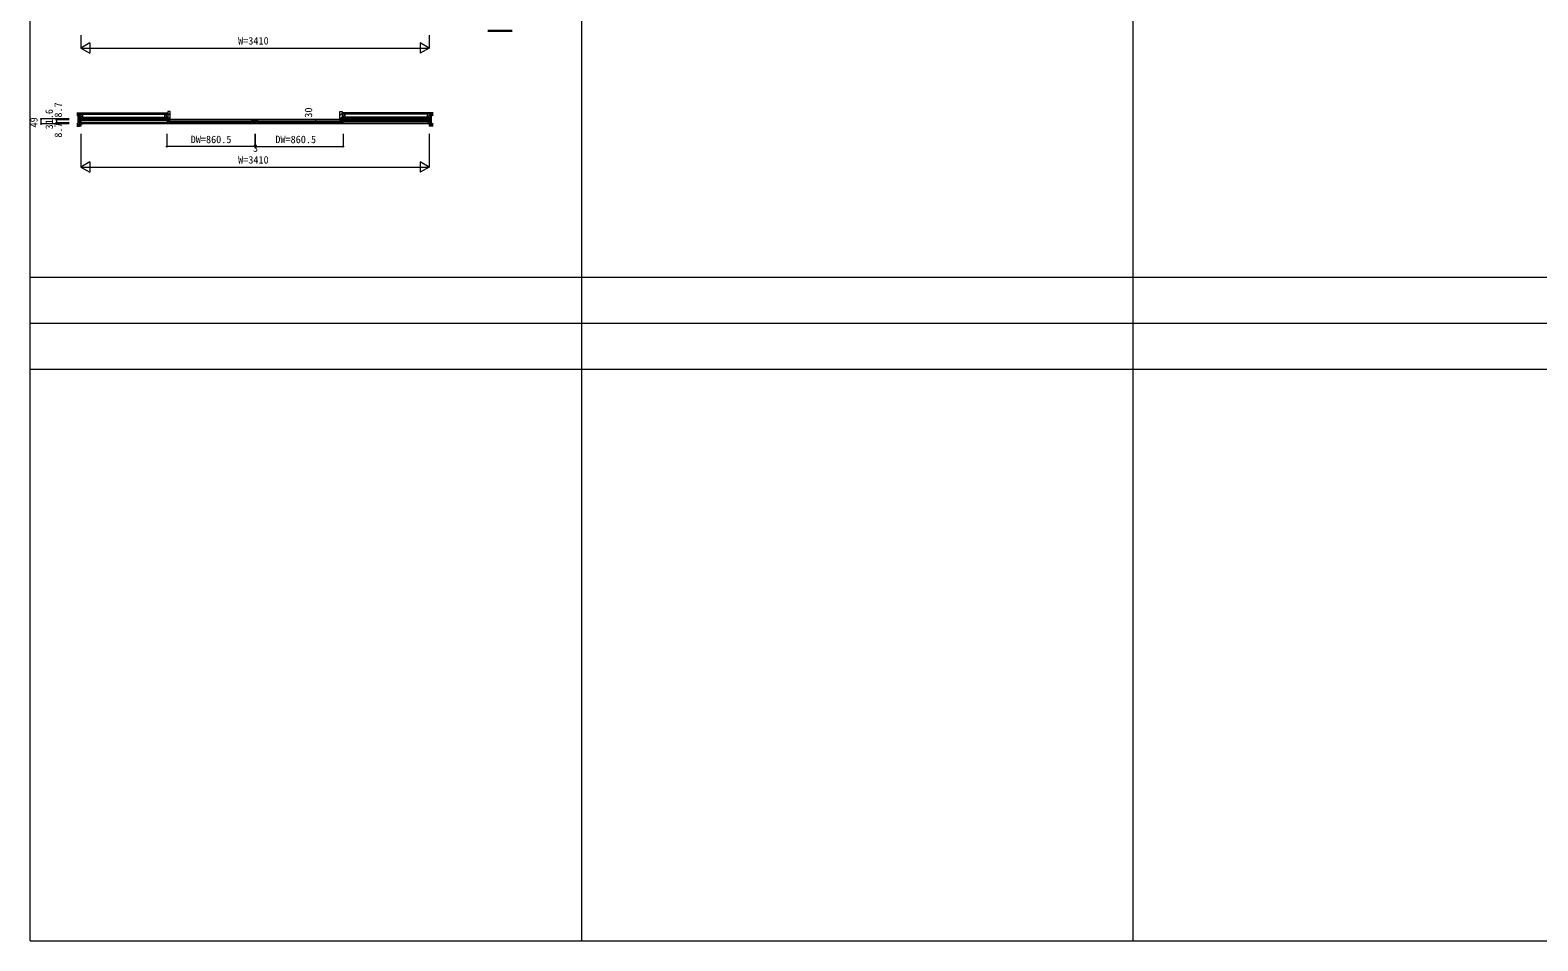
# Model space of a CAD drawing. Units: millimetres, scale not verified. Extents: x -21026 to 6475, y -14850 to 5150.
# Drawn here: x -21026 to -6263, y -14850 to -5930 of the extents above; entities that cross this region are included whole.
import ezdxf
from ezdxf.enums import TextEntityAlignment as Align

# ---------------------------------------------------------------- set-up
doc = ezdxf.new("R2010")
doc.units = ezdxf.units.MM
doc.header["$LTSCALE"] = 50
for name, color, linetype, lineweight in [('0-1_YKK_F1', 7, 'Continuous', 9), ('0-2_YKK_N1', 2, 'Continuous', 9), ('0-3_YKK_Z1', 7, 'Continuous', 9), ('0-5_YKK_B1', 4, 'Continuous', 9), ('0-7_YKK_B2', 5, 'Continuous', 9)]:
    doc.layers.add(name, color=color, linetype=linetype, lineweight=lineweight)
doc.styles.add('ＭＳ ゴシック', font='')
doc.styles.get('ＭＳ ゴシック').set_extended_font_data('MS Gothic')

msp = doc.modelspace()

# ---------------------------------------------------------------- linework, layer by layer
at = {"layer": '0-1_YKK_F1'}
for p, q in [((-21025, -14850), (-21025, 5150)), ((-15625, -14850), (-15625, 4650)), ((-10225, -14850), (-10225, 4650)), ((-21025, -8350), (5975, -8350)), ((-21025, -8800), (5975, -8800)), ((-21025, -9250), (5975, -9250)), ((-21025, -14850), (6475, -14850))]:
    msp.add_line(p, q, dxfattribs=at)
at = {"layer": '0-2_YKK_N1'}
for p, q in [((-17120, -5979.5), (-17120, -6104.5)), ((-20443.4, -6054.5), (-20443.4, -6154.5)), ((-17120, -6104.5), (-17206.6, -6154.5)), ((-20643.48, -6798.5), (-20918.48, -6798.5)), ((-20768.48, -6807.2), (-20768.48, -6838.8)), ((-20643.48, -6838.8), (-20768.48, -6838.8)), ((-20768.48, -6847.5), (-20768.48, -6838.8)), ((-18104.36, -6808), (-18229.36, -6808)), ((-20530, -6945.5), (-20530, -7270.5)), ((-19687, -6945.5), (-19687, -7070.5)), ((-18826.5, -7070.5), (-19687, -7070.5)), ((-18826.5, -6945.5), (-18826.5, -7070.5)), ((-18826.5, -7070.5), (-18823.5, -7070.5)), ((-18823.5, -6945.5), (-18823.5, -7070.5)), ((-18823.5, -7070.5), (-17963, -7070.5)), ((-17963, -6945.5), (-17963, -7070.5)), ((-20443.4, -7220.5), (-20443.4, -7320.5)), ((-17206.6, -7220.5), (-17206.6, -7320.5)), ((-20530, -7270.5), (-17120, -7270.5)), ((-17120, -7270.5), (-17206.6, -7320.5))]:
    msp.add_line(p, q, dxfattribs=at)
for points in [[(-20530, -5979.5), (-20530, -6104.5), (-20443.4, -6154.5)], [(-20443.4, -6054.5), (-20530, -6104.5), (-17120, -6104.5)], [(-17120, -6104.5), (-17206.6, -6054.5), (-17206.6, -6154.5)], [(-20643.48, -6847.5), (-20918.48, -6847.5), (-20918.48, -6798.5)], [(-20643.48, -6807.2), (-20768.48, -6807.2), (-20768.48, -6798.5)], [(-18104.36, -6838), (-18229.36, -6838), (-18229.36, -6808)], [(-17120, -6945.5), (-17120, -7270.5), (-17206.6, -7220.5)], [(-20443.4, -7220.5), (-20530, -7270.5), (-20443.4, -7320.5)]]:
    msp.add_lwpolyline(points, dxfattribs=at)
for centre in [(-20918.48, -6798.5), (-20918.48, -6847.5), (-20768.48, -6798.5), (-20768.48, -6807.2), (-20768.48, -6838.8), (-20768.48, -6847.5), (-18229.36, -6808), (-18229.36, -6838), (-19687, -7070.5), (-18826.5, -7070.5), (-18823.5, -7070.5), (-17963, -7070.5)]:
    msp.add_circle(centre, 5, dxfattribs=at)
at = {"layer": '0-3_YKK_Z1'}
for p, q in [((-16545.9, -5930.5), (-16305.83, -5930.5)), ((-16545.9, -5932.5), (-16305.83, -5932.5)), ((-16545.9, -5934.5), (-16305.83, -5934.5)), ((-16545.9, -5936.5), (-16305.83, -5936.5)), ((-16545.9, -5938.5), (-16305.83, -5938.5)), ((-16305.83, -5940.5), (-16545.9, -5940.5)), ((-20568.48, -6740.5), (-19678.5, -6740.5)), ((-20568.48, -6753), (-19678.5, -6753)), ((-20555, -6753), (-20568.48, -6766.48)), ((-20555, -6753), (-20568.48, -6753)), ((-20555, -6753), (-20542.5, -6753)), ((-20555, -6858), (-20555, -6753)), ((-20555, -6858), (-20555, -6753)), ((-20542.5, -6753), (-20542.5, -6870.5)), ((-20542.5, -6753), (-20512.5, -6753)), ((-20542.5, -6781), (-19675.5, -6781)), ((-20512.5, -6753), (-20512.5, -6781)), ((-19708.5, -6753), (-19678.5, -6753)), ((-19678.5, -6753), (-19678.5, -6781)), ((-17107.5, -6781), (-17974.5, -6781)), ((-17081.52, -6740.5), (-17971.5, -6740.5)), ((-17081.52, -6753), (-17971.5, -6753)), ((-17971.5, -6753), (-17971.5, -6781)), ((-17941.5, -6753), (-17971.5, -6753)), ((-17137.5, -6753), (-17137.5, -6781)), ((-17107.5, -6753), (-17137.5, -6753)), ((-17107.5, -6753), (-17107.5, -6870.5)), ((-17095, -6753), (-17107.5, -6753)), ((-17095, -6753), (-17081.52, -6766.48)), ((-17095, -6753), (-17081.52, -6753)), ((-17095, -6858), (-17095, -6753)), ((-20568.48, -6844.52), (-20555, -6858)), ((-20568.48, -6858), (-20542.5, -6858)), ((-20568.48, -6858), (-20555, -6858)), ((-20568.48, -6870.5), (-20542.5, -6870.5)), ((-20542.5, -6793.5), (-19675.5, -6793.5)), ((-20542.5, -6793.5), (-20542.5, -6870.5)), ((-20530, -6870.5), (-20542.5, -6870.5)), ((-17107.5, -6793.5), (-17974.5, -6793.5)), ((-17120, -6793.5), (-17120, -6870.5)), ((-17107.5, -6870.5), (-17120, -6870.5)), ((-17081.52, -6858), (-17107.5, -6858)), ((-17081.52, -6870.5), (-17107.5, -6870.5)), ((-17081.52, -6844.52), (-17095, -6858)), ((-17081.52, -6858), (-17095, -6858))]:
    msp.add_line(p, q, dxfattribs=at)
for points in [[(-20555, -6753), (-20542.5, -6858), (-20555, -6858)], [(-20542.5, -6793.5), (-20530, -6793.5), (-20530, -6870.5)], [(-17120, -6793.5), (-17107.5, -6793.5), (-17107.5, -6870.5)]]:
    msp.add_lwpolyline(points, dxfattribs=at)
for points in [[(-20542.5, -6781), (-20542.5, -6753), (-20512.5, -6781)], [(-19708.5, -6781), (-19708.5, -6753), (-19678.5, -6781)], [(-17941.5, -6781), (-17941.5, -6753), (-17971.5, -6781)], [(-17107.5, -6781), (-17107.5, -6753), (-17137.5, -6781)], [(-17095, -6858), (-17095, -6753), (-17107.5, -6858)]]:
    msp.add_lwpolyline(points, close=True, dxfattribs=at)
at = {"layer": '0-5_YKK_B1'}
for p, q in [((-20530, -6798.5), (-20530, -6808.4)), ((-20515, -6798.5), (-20530, -6798.5)), ((-20530, -6808.4), (-20521, -6808.4)), ((-20530, -6815.55), (-20530, -6830.45)), ((-20521, -6815.55), (-20530, -6815.55)), ((-20530, -6830.45), (-20521, -6830.45)), ((-20530, -6837.6), (-20530, -6847.5)), ((-20521, -6837.6), (-20530, -6837.6)), ((-20530, -6847.5), (-20515, -6847.5)), ((-20528.7, -6800.5), (-20521, -6800.5)), ((-20528.7, -6845.5), (-20521, -6845.5)), ((-20523.4, -6819.25), (-20523.4, -6815.55)), ((-20523.4, -6826.75), (-20523.4, -6830.45)), ((-20521, -6800), (-20521, -6818)), ((-20521, -6828), (-20521, -6846)), ((-20520, -6800.5), (-17130, -6800.5)), ((-19687.2, -6814.5), (-20520, -6814.5)), ((-20520, -6831.5), (-19687.2, -6831.5)), ((-20520, -6845.5), (-17130, -6845.5)), ((-19687, -6818), (-19687, -6808)), ((-19687, -6808), (-19677, -6808)), ((-19684.5, -6816.3), (-19687, -6816.3)), ((-19687, -6838), (-19687, -6828)), ((-19684.5, -6829.7), (-19687, -6829.7)), ((-19677, -6838), (-19687, -6838)), ((-19684.5, -6819.2), (-19684.5, -6816.3)), ((-19684.5, -6818.4), (-19682.2, -6818.4)), ((-19684.5, -6826.8), (-19684.5, -6829.7)), ((-19682.2, -6827.6), (-19684.5, -6827.6)), ((-19682.2, -6818.4), (-19682.2, -6827.6)), ((-19677, -6811), (-19677, -6808)), ((-19675, -6819), (-19677, -6811)), ((-19677, -6835), (-19675, -6827)), ((-19677, -6838), (-19677, -6835)), ((-19659, -6819), (-19675, -6819)), ((-19675, -6827), (-19659, -6827)), ((-18846.5, -6809.5), (-19667, -6809.5)), ((-18846.5, -6836.5), (-19667, -6836.5)), ((-19666, -6827), (-19666, -6819)), ((-18849, -6823), (-19664.5, -6823)), ((-19659, -6812.2), (-19657.95, -6811.6)), ((-19659, -6820.7), (-19659, -6812.2)), ((-19659, -6833.8), (-19659, -6825.3)), ((-19657.95, -6834.4), (-19659, -6833.8)), ((-18854.5, -6812.2), (-18855.55, -6811.6)), ((-18855.55, -6834.4), (-18854.5, -6833.8)), ((-18854.5, -6820.7), (-18854.5, -6812.2)), ((-18854.5, -6819), (-18838.5, -6819)), ((-18854.5, -6833.8), (-18854.5, -6825.3)), ((-18838.5, -6827), (-18854.5, -6827)), ((-18847.5, -6827), (-18847.5, -6819)), ((-18838.5, -6819), (-18836.5, -6811)), ((-18836.5, -6835), (-18838.5, -6827)), ((-18836.5, -6811), (-18836.5, -6808)), ((-18826.5, -6808), (-18836.5, -6808)), ((-18836.5, -6838), (-18836.5, -6835)), ((-18836.5, -6838), (-18826.5, -6838)), ((-18831.3, -6818.4), (-18831.3, -6827.6)), ((-18829, -6818.4), (-18831.3, -6818.4)), ((-18831.3, -6827.6), (-18829, -6827.6)), ((-18829, -6816.3), (-18826.5, -6816.3)), ((-18829, -6819.2), (-18829, -6816.3)), ((-18829, -6826.8), (-18829, -6829.7)), ((-18829, -6829.7), (-18826.5, -6829.7)), ((-18826.5, -6818), (-18826.5, -6808)), ((-18826.5, -6838), (-18826.5, -6828)), ((-18823.5, -6818), (-18823.5, -6808)), ((-18823.5, -6808), (-18813.5, -6808)), ((-18821, -6816.3), (-18823.5, -6816.3)), ((-18823.5, -6838), (-18823.5, -6828)), ((-18821, -6829.7), (-18823.5, -6829.7)), ((-18813.5, -6838), (-18823.5, -6838)), ((-18821, -6819.2), (-18821, -6816.3)), ((-18821, -6818.4), (-18818.7, -6818.4)), ((-18821, -6826.8), (-18821, -6829.7)), ((-18818.7, -6827.6), (-18821, -6827.6)), ((-18818.7, -6818.4), (-18818.7, -6827.6)), ((-18813.5, -6811), (-18813.5, -6808)), ((-18811.5, -6819), (-18813.5, -6811)), ((-18813.5, -6835), (-18811.5, -6827)), ((-18813.5, -6838), (-18813.5, -6835)), ((-18795.5, -6819), (-18811.5, -6819)), ((-18811.5, -6827), (-18795.5, -6827)), ((-18803.5, -6809.5), (-17983, -6809.5)), ((-18803.5, -6836.5), (-17983, -6836.5)), ((-18802.5, -6827), (-18802.5, -6819)), ((-18801, -6823), (-17985.5, -6823)), ((-18795.5, -6812.2), (-18794.45, -6811.6)), ((-18795.5, -6820.7), (-18795.5, -6812.2)), ((-18795.5, -6833.8), (-18795.5, -6825.3)), ((-18794.45, -6834.4), (-18795.5, -6833.8)), ((-17991, -6812.2), (-17992.05, -6811.6)), ((-17992.05, -6834.4), (-17991, -6833.8)), ((-17991, -6820.7), (-17991, -6812.2)), ((-17991, -6819), (-17975, -6819)), ((-17991, -6833.8), (-17991, -6825.3)), ((-17975, -6827), (-17991, -6827)), ((-17984, -6827), (-17984, -6819)), ((-17975, -6819), (-17973, -6811)), ((-17973, -6835), (-17975, -6827)), ((-17973, -6811), (-17973, -6808)), ((-17963, -6808), (-17973, -6808)), ((-17973, -6838), (-17973, -6835)), ((-17973, -6838), (-17963, -6838)), ((-17967.8, -6818.4), (-17967.8, -6827.6)), ((-17965.5, -6818.4), (-17967.8, -6818.4)), ((-17967.8, -6827.6), (-17965.5, -6827.6)), ((-17965.5, -6816.3), (-17963, -6816.3)), ((-17965.5, -6819.2), (-17965.5, -6816.3)), ((-17965.5, -6826.8), (-17965.5, -6829.7)), ((-17965.5, -6829.7), (-17963, -6829.7)), ((-17963, -6818), (-17963, -6808)), ((-17963, -6838), (-17963, -6828)), ((-17962.8, -6814.5), (-17130, -6814.5)), ((-17130, -6831.5), (-17962.8, -6831.5)), ((-17135, -6798.5), (-17120, -6798.5)), ((-17120, -6847.5), (-17135, -6847.5)), ((-17129, -6800), (-17129, -6818)), ((-17121.3, -6800.5), (-17129, -6800.5)), ((-17120, -6808.4), (-17129, -6808.4)), ((-17129, -6815.55), (-17120, -6815.55)), ((-17129, -6828), (-17129, -6846)), ((-17120, -6830.45), (-17129, -6830.45)), ((-17129, -6837.6), (-17120, -6837.6)), ((-17121.3, -6845.5), (-17129, -6845.5)), ((-17126.6, -6819.25), (-17126.6, -6815.55)), ((-17126.6, -6826.75), (-17126.6, -6830.45)), ((-17120, -6798.5), (-17120, -6808.4)), ((-17120, -6815.55), (-17120, -6830.45)), ((-17120, -6837.6), (-17120, -6847.5))]:
    msp.add_line(p, q, dxfattribs=at)
at = {"layer": '0-7_YKK_B2'}
for p, q in [((-19678.5, -6727.5), (-19678.5, -6780.5)), ((-19656.5, -6727.5), (-19678.5, -6727.5)), ((-19678.5, -6730.55), (-19675.45, -6727.5)), ((-19678.5, -6765.9), (-19654.5, -6741.9)), ((-19675.5, -6780.5), (-19678.5, -6780.5)), ((-19675.74, -6798.5), (-19654.5, -6777.26)), ((-19675.5, -6793.5), (-19675.5, -6780.5)), ((-19654.5, -6798.5), (-19654.5, -6729.5)), ((-17995.5, -6730.54), (-17992.46, -6727.5)), ((-17995.5, -6798.5), (-17995.5, -6729.5)), ((-17995.5, -6765.89), (-17971.5, -6741.89)), ((-17993.5, -6727.5), (-17971.5, -6727.5)), ((-17992.75, -6798.5), (-17971.5, -6777.25)), ((-17974.5, -6780.5), (-17971.5, -6780.5)), ((-17974.5, -6793.5), (-17974.5, -6780.5)), ((-17971.5, -6727.5), (-17971.5, -6780.5)), ((-19678.5, -6794.22), (-19677.78, -6793.5)), ((-19678.5, -6793.5), (-19675.5, -6793.5)), ((-19654.53, -6798.5), (-19654.5, -6798.47)), ((-17971.5, -6793.5), (-17974.5, -6793.5)), ((-17971.54, -6798.5), (-17971.5, -6798.46))]:
    msp.add_line(p, q, dxfattribs=at)
for points in [[(-19678.5, -6793.5), (-19678.5, -6798.5), (-19654.5, -6798.5)], [(-17971.5, -6793.5), (-17971.5, -6798.5), (-17995.5, -6798.5)]]:
    msp.add_lwpolyline(points, dxfattribs=at)
for centre, start, end in [((-19656.5, -6729.5), 0, 90), ((-17993.5, -6729.5), 90, 180)]:
    msp.add_arc(centre, 2, start, end, dxfattribs=at)

# ---------------------------------------------------------------- texts
at = {"layer": '0-2_YKK_N1', "color": 4, "style": 'ＭＳ ゴシック'}
for s, p in [('W=3410', (-18989.88, -6092.5)), ('DW=860.5', (-19454.3, -7058.5)), ('3', (-18845.31, -7142.8)), ('DW=860.5', (-18625.7, -7058.5)), ('W=3410', (-18989.88, -7258.5))]:
    msp.add_text(s, height=73.31, dxfattribs=at).set_placement(p, align=Align.BOTTOM_LEFT)
for s, p in [('8.7', (-20693.03, -6786.38)), ('49', (-20931.99, -6882.98)), ('31.6', (-20781.99, -6901.57)), ('30', (-18242.87, -6787.12)), ('8.7', (-20693.03, -6982.5))]:
    msp.add_text(s, height=73.31, rotation=90, dxfattribs=at).set_placement(p, align=Align.BOTTOM_LEFT)

doc.saveas('drawing.dxf')
